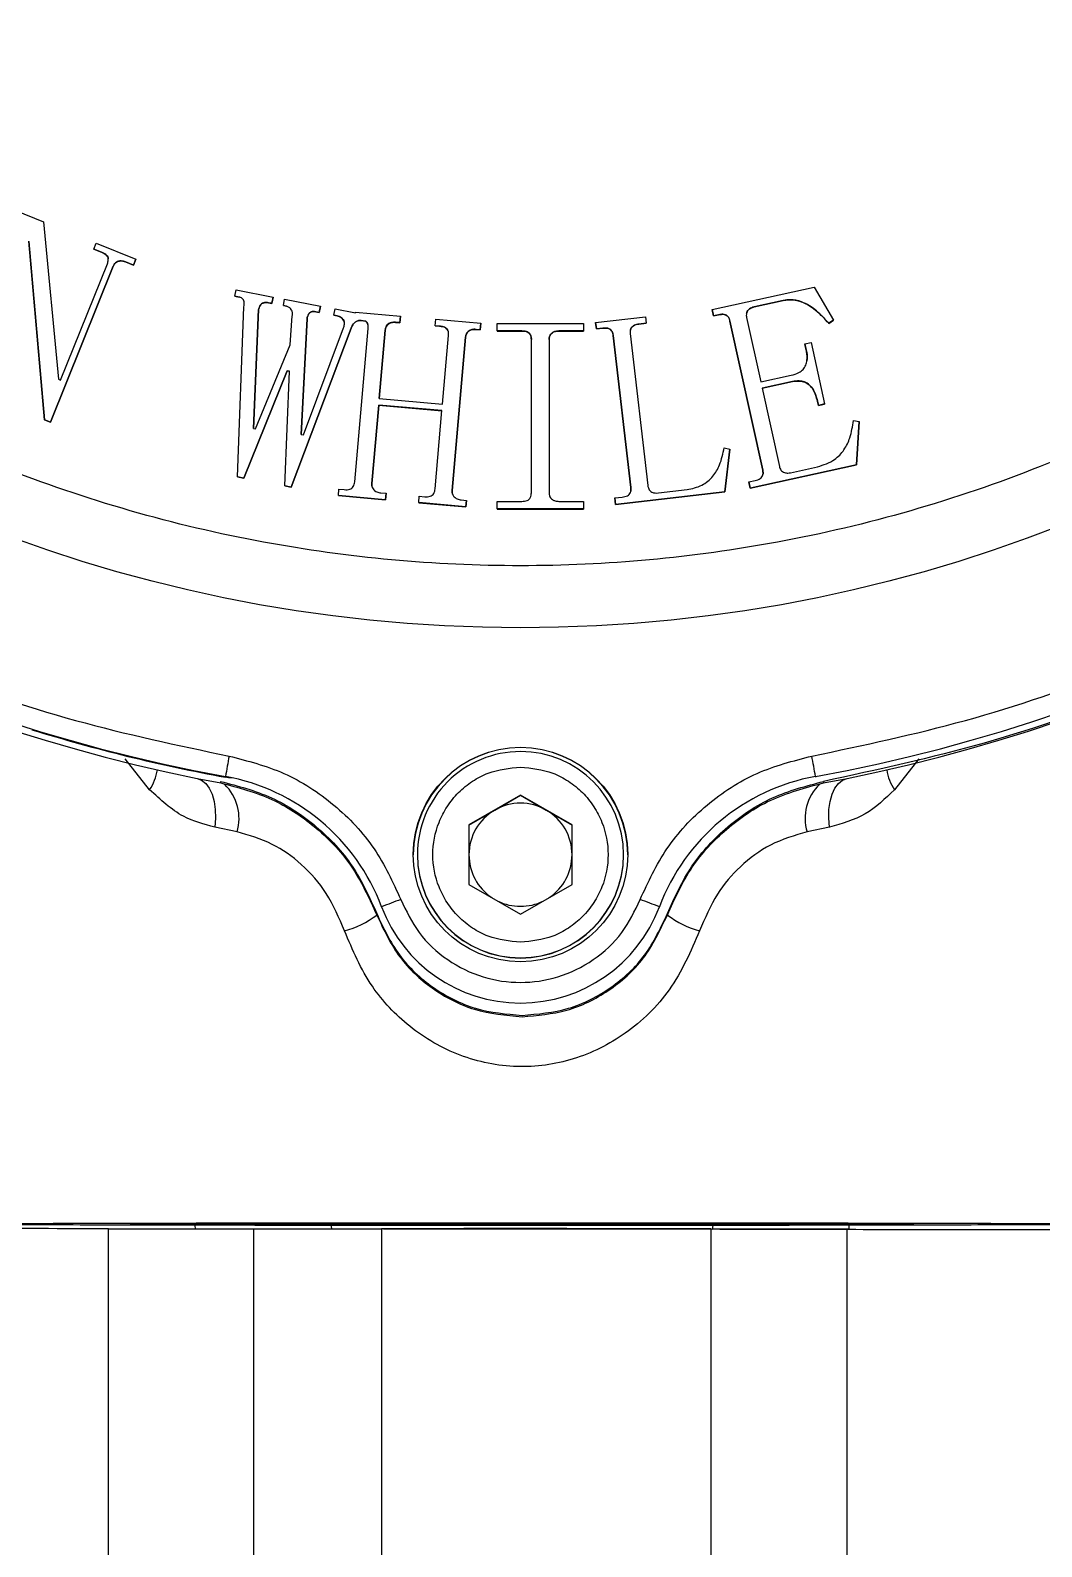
# Model space of a CAD drawing. Header units: millimetres. Extents: x 2379 to 4059, y 879 to 2067.
# Drawn here: x 3527.9 to 3577, y 1670.4 to 1743.9 of the extents above; entities that cross this region are included whole.
import ezdxf

# ---------------------------------------------------------------- set-up
doc = ezdxf.new("R2010")
doc.units = ezdxf.units.MM

msp = doc.modelspace()

# ---------------------------------------------------------------- linework, layer by layer
at = {"color": 7, "linetype": 'Continuous', "lineweight": 25}
for p, q in [((3527.139, 1735.214), (3528.535, 1734.65)), ((3528.535, 1734.65), (3529.26, 1727.018)), ((3528.578, 1725.053), (3527.817, 1733.706)), ((3527.817, 1733.704), (3528.578, 1725.05)), ((3530.97, 1733.328), (3531.088, 1733.617)), ((3531.356, 1733.174), (3530.97, 1733.328)), ((3530.97, 1733.328), (3530.97, 1733.326)), ((3530.97, 1733.326), (3531.356, 1733.172)), ((3531.088, 1733.617), (3533.014, 1732.839)), ((3531.356, 1733.174), (3531.356, 1733.172)), ((3531.922, 1732.496), (3528.867, 1724.935)), ((3528.867, 1724.933), (3531.922, 1732.494)), ((3529.356, 1726.979), (3531.633, 1732.614)), ((3531.922, 1732.496), (3531.922, 1732.494)), ((3532.897, 1732.55), (3532.511, 1732.706)), ((3532.511, 1732.706), (3532.511, 1732.704)), ((3532.511, 1732.704), (3532.897, 1732.548)), ((3533.014, 1732.839), (3532.897, 1732.55)), ((3532.897, 1732.548), (3533.014, 1732.837)), ((3532.897, 1732.55), (3532.897, 1732.548)), ((3533.014, 1732.839), (3533.014, 1732.837)), ((3537.821, 1731.04), (3537.88, 1731.346)), ((3538.025, 1731.002), (3537.821, 1731.04)), ((3537.821, 1731.04), (3537.821, 1731.038)), ((3537.821, 1731.038), (3538.025, 1730.999)), ((3537.88, 1731.346), (3539.668, 1731.005)), ((3538.025, 1731.002), (3538.025, 1730.999)), ((3539.668, 1731.005), (3539.608, 1730.699)), ((3539.608, 1730.697), (3539.668, 1731.003)), ((3539.668, 1731.005), (3539.668, 1731.003)), ((3540.169, 1730.591), (3540.229, 1730.898)), ((3540.229, 1730.898), (3541.964, 1730.566)), ((3560.967, 1730.394), (3565.923, 1731.484)), ((3565.923, 1731.484), (3566.855, 1729.885)), ((3537.95, 1722.285), (3538.254, 1730.533)), ((3538.969, 1730.399), (3538.715, 1724.627)), ((3538.715, 1724.627), (3538.969, 1730.397)), ((3538.969, 1730.399), (3538.969, 1730.397)), ((3539.608, 1730.699), (3539.454, 1730.728)), ((3539.454, 1730.728), (3539.454, 1730.726)), ((3539.454, 1730.726), (3539.608, 1730.697)), ((3539.608, 1730.699), (3539.608, 1730.697)), ((3540.323, 1730.562), (3540.169, 1730.591)), ((3540.169, 1730.591), (3540.169, 1730.589)), ((3540.169, 1730.589), (3540.323, 1730.56)), ((3540.323, 1730.562), (3540.323, 1730.56)), ((3541.905, 1730.26), (3541.752, 1730.291)), ((3541.752, 1730.291), (3541.752, 1730.289)), ((3541.752, 1730.289), (3541.905, 1730.258)), ((3541.964, 1730.566), (3541.905, 1730.26)), ((3541.905, 1730.258), (3541.964, 1730.564)), ((3541.905, 1730.26), (3541.905, 1730.258)), ((3541.964, 1730.566), (3541.964, 1730.564)), ((3542.619, 1730.125), (3542.679, 1730.431)), ((3542.773, 1730.094), (3542.619, 1730.125)), ((3542.619, 1730.125), (3542.619, 1730.123)), ((3542.619, 1730.123), (3542.773, 1730.092)), ((3542.679, 1730.431), (3543.665, 1730.243)), ((3543.665, 1730.243), (3543.667, 1730.264)), ((3543.667, 1730.264), (3545.851, 1730.073)), ((3561.034, 1730.089), (3560.967, 1730.394)), ((3560.967, 1730.394), (3560.967, 1730.392)), ((3560.967, 1730.392), (3561.034, 1730.087)), ((3561.286, 1730.145), (3561.034, 1730.089)), ((3561.034, 1730.087), (3561.286, 1730.143)), ((3561.286, 1730.145), (3561.286, 1730.143)), ((3564.422, 1730.835), (3563.007, 1730.523)), ((3563.007, 1730.521), (3564.422, 1730.833)), ((3563.007, 1730.523), (3563.007, 1730.521)), ((3564.422, 1730.835), (3564.422, 1730.833)), ((3540.493, 1728.678), (3540.602, 1730.087)), ((3543.452, 1729.489), (3540.554, 1721.788)), ((3540.554, 1721.786), (3543.452, 1729.487)), ((3541.317, 1729.95), (3541.042, 1724.34)), ((3541.042, 1724.34), (3541.317, 1729.948)), ((3541.144, 1724.321), (3543.086, 1729.507)), ((3541.317, 1729.95), (3541.317, 1729.948)), ((3542.773, 1730.094), (3542.773, 1730.092)), ((3543.452, 1729.489), (3543.452, 1729.487)), ((3543.63, 1722.038), (3544.279, 1729.476)), ((3544.151, 1729.832), (3543.947, 1729.871)), ((3543.947, 1729.871), (3543.947, 1729.869)), ((3543.947, 1729.869), (3544.151, 1729.83)), ((3544.153, 1729.844), (3544.151, 1729.832)), ((3544.151, 1729.83), (3544.153, 1729.841)), ((3544.151, 1729.83), (3544.151, 1729.832)), ((3544.153, 1729.844), (3544.153, 1729.841)), ((3545.112, 1729.405), (3544.821, 1726.076)), ((3544.821, 1726.076), (3545.112, 1729.402)), ((3545.112, 1729.405), (3545.112, 1729.402)), ((3545.824, 1729.761), (3545.616, 1729.778)), ((3545.616, 1729.778), (3545.616, 1729.776)), ((3545.616, 1729.776), (3545.824, 1729.759)), ((3545.851, 1730.073), (3545.824, 1729.761)), ((3545.824, 1729.759), (3545.851, 1730.071)), ((3545.824, 1729.761), (3545.824, 1729.759)), ((3545.851, 1730.073), (3545.851, 1730.071)), ((3547.541, 1729.611), (3547.568, 1729.923)), ((3547.749, 1729.593), (3547.541, 1729.611)), ((3547.541, 1729.611), (3547.541, 1729.608)), ((3547.541, 1729.608), (3547.749, 1729.591)), ((3547.568, 1729.923), (3549.752, 1729.732)), ((3547.749, 1729.593), (3547.749, 1729.591)), ((3549.725, 1729.42), (3549.517, 1729.437)), ((3549.517, 1729.437), (3549.517, 1729.435)), ((3549.517, 1729.435), (3549.725, 1729.418)), ((3549.752, 1729.732), (3549.725, 1729.42)), ((3549.725, 1729.418), (3549.752, 1729.73)), ((3549.725, 1729.418), (3549.725, 1729.42)), ((3549.752, 1729.732), (3549.752, 1729.73)), ((3550.536, 1729.357), (3550.536, 1729.727)), ((3550.536, 1729.727), (3554.727, 1729.727)), ((3554.727, 1729.727), (3554.727, 1729.357)), ((3555.316, 1729.766), (3557.738, 1730.045)), ((3555.353, 1729.457), (3555.316, 1729.766)), ((3555.316, 1729.766), (3555.316, 1729.763)), ((3555.316, 1729.763), (3555.353, 1729.455)), ((3555.661, 1729.492), (3555.353, 1729.457)), ((3555.353, 1729.455), (3555.661, 1729.49)), ((3555.353, 1729.457), (3555.353, 1729.455)), ((3555.661, 1729.492), (3555.661, 1729.49)), ((3557.774, 1729.737), (3557.414, 1729.696)), ((3557.414, 1729.694), (3557.774, 1729.735)), ((3557.414, 1729.694), (3557.414, 1729.696)), ((3557.738, 1730.045), (3557.774, 1729.737)), ((3557.774, 1729.737), (3557.774, 1729.735)), ((3561.034, 1730.089), (3561.034, 1730.087)), ((3563.421, 1722.611), (3561.832, 1729.841)), ((3561.832, 1729.839), (3561.832, 1729.841)), ((3561.832, 1729.839), (3563.421, 1722.609)), ((3562.641, 1730.018), (3563.33, 1726.884)), ((3566.855, 1729.885), (3566.626, 1729.729)), ((3566.626, 1729.727), (3566.855, 1729.883)), ((3566.626, 1729.729), (3566.626, 1729.727)), ((3566.855, 1729.885), (3566.855, 1729.883)), ((3538.817, 1724.608), (3540.493, 1728.678)), ((3547.889, 1725.806), (3548.18, 1729.135)), ((3549.012, 1729.064), (3548.363, 1721.626)), ((3548.363, 1721.624), (3549.012, 1729.061)), ((3549.012, 1729.064), (3549.012, 1729.061)), ((3551.732, 1729.357), (3550.536, 1729.357)), ((3550.536, 1729.357), (3550.536, 1729.355)), ((3550.536, 1729.355), (3551.732, 1729.355)), ((3551.732, 1729.357), (3551.732, 1729.355)), ((3552.2, 1721.513), (3552.2, 1728.941)), ((3553.063, 1728.941), (3553.063, 1721.513)), ((3554.727, 1729.357), (3553.531, 1729.357)), ((3553.531, 1729.357), (3553.531, 1729.355)), ((3553.531, 1729.355), (3554.727, 1729.355)), ((3554.727, 1729.357), (3554.727, 1729.355)), ((3557.025, 1721.765), (3556.173, 1729.134)), ((3556.173, 1729.134), (3556.173, 1729.132)), ((3556.173, 1729.132), (3557.025, 1721.763)), ((3556.998, 1729.23), (3557.849, 1721.862)), ((3565.469, 1728.731), (3565.771, 1728.799)), ((3565.534, 1728.429), (3565.469, 1728.731)), ((3565.469, 1728.731), (3565.469, 1728.729)), ((3565.469, 1728.729), (3565.534, 1728.427)), ((3565.771, 1728.799), (3566.426, 1725.817)), ((3565.534, 1728.429), (3565.534, 1728.427)), ((3540.362, 1727.432), (3538.256, 1722.227)), ((3538.256, 1722.225), (3540.362, 1727.43)), ((3540.248, 1721.846), (3540.464, 1727.413)), ((3540.464, 1727.413), (3540.362, 1727.432)), ((3540.362, 1727.432), (3540.362, 1727.43)), ((3540.362, 1727.43), (3540.464, 1727.411)), ((3563.33, 1726.884), (3564.796, 1727.208)), ((3529.26, 1727.018), (3529.356, 1726.979)), ((3564.862, 1726.903), (3563.396, 1726.58)), ((3563.396, 1726.578), (3564.862, 1726.901)), ((3563.396, 1726.58), (3564.23, 1722.789)), ((3564.862, 1726.903), (3564.862, 1726.901)), ((3544.794, 1725.764), (3544.462, 1721.967)), ((3544.462, 1721.965), (3544.794, 1725.762)), ((3547.862, 1725.494), (3544.794, 1725.764)), ((3544.794, 1725.764), (3544.794, 1725.762)), ((3544.794, 1725.762), (3547.862, 1725.492)), ((3544.821, 1726.076), (3547.889, 1725.806)), ((3566.123, 1725.749), (3566.079, 1725.952)), ((3566.079, 1725.952), (3566.079, 1725.949)), ((3566.079, 1725.949), (3566.123, 1725.747)), ((3566.426, 1725.817), (3566.123, 1725.749)), ((3566.123, 1725.747), (3566.426, 1725.815)), ((3566.123, 1725.749), (3566.123, 1725.747)), ((3566.426, 1725.817), (3566.426, 1725.815)), ((3528.867, 1724.935), (3528.578, 1725.053)), ((3528.578, 1725.053), (3528.578, 1725.05)), ((3528.578, 1725.05), (3528.867, 1724.933)), ((3547.531, 1721.697), (3547.862, 1725.494)), ((3567.823, 1725.01), (3568.098, 1724.965)), ((3568.098, 1724.965), (3567.975, 1722.869)), ((3568.098, 1724.965), (3568.098, 1724.963)), ((3528.867, 1724.935), (3528.867, 1724.933)), ((3538.715, 1724.627), (3538.817, 1724.608)), ((3541.042, 1724.34), (3541.144, 1724.321)), ((3567.975, 1722.867), (3568.098, 1724.963)), ((3561.554, 1723.699), (3561.823, 1723.624)), ((3561.823, 1723.624), (3561.592, 1721.563)), ((3561.592, 1721.561), (3561.823, 1723.622)), ((3561.823, 1723.624), (3561.823, 1723.622)), ((3567.975, 1722.869), (3562.818, 1721.735)), ((3562.818, 1721.733), (3567.975, 1722.867)), ((3564.773, 1722.484), (3566.087, 1722.773)), ((3567.975, 1722.869), (3567.975, 1722.867)), ((3538.256, 1722.227), (3537.95, 1722.285)), ((3537.95, 1722.285), (3537.95, 1722.283)), ((3537.95, 1722.283), (3538.256, 1722.225)), ((3538.256, 1722.227), (3538.256, 1722.225)), ((3562.75, 1722.039), (3563.053, 1722.107)), ((3562.818, 1721.735), (3562.75, 1722.039)), ((3562.75, 1722.039), (3562.75, 1722.037)), ((3562.75, 1722.037), (3562.818, 1721.733)), ((3563.421, 1722.611), (3563.421, 1722.609)), ((3540.554, 1721.788), (3540.248, 1721.846)), ((3540.248, 1721.846), (3540.248, 1721.843)), ((3540.248, 1721.843), (3540.554, 1721.786)), ((3540.554, 1721.788), (3540.554, 1721.786)), ((3542.837, 1721.375), (3542.865, 1721.687)), ((3545.125, 1721.175), (3542.837, 1721.375)), ((3542.837, 1721.375), (3542.837, 1721.373)), ((3542.837, 1721.373), (3545.125, 1721.173)), ((3542.865, 1721.687), (3543.126, 1721.664)), ((3544.462, 1721.967), (3544.462, 1721.965)), ((3544.894, 1721.508), (3545.154, 1721.487)), ((3545.154, 1721.487), (3545.125, 1721.175)), ((3545.125, 1721.173), (3545.154, 1721.485)), ((3545.154, 1721.487), (3545.154, 1721.485)), ((3546.737, 1721.033), (3546.766, 1721.345)), ((3546.766, 1721.345), (3547.026, 1721.323)), ((3548.363, 1721.626), (3548.363, 1721.624)), ((3556.248, 1721.259), (3556.609, 1721.299)), ((3561.592, 1721.563), (3556.285, 1720.949)), ((3556.285, 1720.946), (3561.592, 1721.561)), ((3557.025, 1721.765), (3557.025, 1721.763)), ((3558.362, 1721.503), (3559.753, 1721.663)), ((3561.592, 1721.563), (3561.592, 1721.561)), ((3562.818, 1721.735), (3562.818, 1721.733)), ((3545.125, 1721.175), (3545.125, 1721.173)), ((3549.026, 1720.832), (3546.737, 1721.033)), ((3546.737, 1721.033), (3546.737, 1721.03)), ((3546.737, 1721.03), (3549.026, 1720.83)), ((3548.795, 1721.167), (3549.055, 1721.144)), ((3549.055, 1721.144), (3549.026, 1720.832)), ((3549.026, 1720.83), (3549.055, 1721.142)), ((3549.026, 1720.832), (3549.026, 1720.83)), ((3549.055, 1721.144), (3549.055, 1721.142)), ((3550.536, 1720.727), (3550.536, 1721.097)), ((3550.536, 1721.097), (3551.732, 1721.097)), ((3554.727, 1720.727), (3550.536, 1720.727)), ((3550.536, 1720.727), (3550.536, 1720.725)), ((3550.536, 1720.725), (3554.727, 1720.725)), ((3553.531, 1721.097), (3554.727, 1721.097)), ((3554.727, 1721.097), (3554.727, 1720.727)), ((3554.727, 1720.727), (3554.727, 1720.725)), ((3556.285, 1720.949), (3556.248, 1721.259)), ((3556.248, 1721.259), (3556.248, 1721.257)), ((3556.248, 1721.257), (3556.285, 1720.946)), ((3556.285, 1720.949), (3556.285, 1720.946)), ((3533.684, 1707.114), (3532.493, 1708.61)), ((3571.002, 1708.604), (3569.815, 1707.114)), ((3535.985, 1707.664), (3537.132, 1707.444)), ((3537.132, 1707.444), (3537.132, 1707.516)), ((3537.36, 1707.724), (3537.36, 1707.758)), ((3565.985, 1707.758), (3565.985, 1707.724)), ((3566.367, 1707.443), (3567.514, 1707.664)), ((3566.367, 1707.516), (3566.367, 1707.443)), ((3551.673, 1706.852), (3549.173, 1705.409)), ((3550.423, 1706.124), (3551.673, 1706.846)), ((3554.173, 1705.409), (3551.673, 1706.852)), ((3551.673, 1706.846), (3551.673, 1706.852)), ((3551.673, 1706.846), (3552.923, 1706.124)), ((3549.173, 1705.402), (3550.423, 1706.124)), ((3552.923, 1706.124), (3554.173, 1705.402)), ((3537.924, 1705.068), (3536.839, 1705.296)), ((3549.173, 1705.409), (3549.173, 1702.522)), ((3554.173, 1702.522), (3554.173, 1705.409)), ((3566.66, 1705.295), (3565.575, 1705.068)), ((3546.673, 1703.964), (3546.673, 1703.953)), ((3556.673, 1703.953), (3556.673, 1703.964)), ((3549.173, 1702.522), (3551.673, 1701.079)), ((3551.673, 1701.079), (3554.173, 1702.522)), ((3544.932, 1701.436), (3544.932, 1701.402)), ((3558.413, 1701.402), (3558.413, 1701.436)), ((3544.702, 1701.104), (3544.702, 1701.037)), ((3558.797, 1701.037), (3558.797, 1701.104)), ((3535.901, 1685.797), (3535.896, 1685.994)), ((3542.481, 1686.076), (3542.499, 1685.812)), ((3561, 1685.812), (3561.017, 1686.076)), ((3567.602, 1685.994), (3567.598, 1685.797)), ((3531.685, 1668.824), (3531.685, 1685.824)), ((3538.716, 1685.82), (3538.716, 1668.82)), ((3544.927, 1685.822), (3544.927, 1668.822)), ((3560.93, 1668.813), (3560.93, 1685.813)), ((3567.504, 1685.798), (3567.504, 1668.798))]:
    msp.add_line(p, q, dxfattribs=at)
at = {"color": 7, "linetype": 'Continuous', "lineweight": 25, "flags": 128}
for points in [[(3535.985, 1707.664), (3536.207, 1707.578), (3536.405, 1707.417), (3536.575, 1707.185), (3536.71, 1706.891), (3536.806, 1706.543), (3536.861, 1706.152), (3536.872, 1705.732), (3536.839, 1705.296)], [(3566.66, 1705.295), (3566.627, 1705.732), (3566.638, 1706.152), (3566.693, 1706.543), (3566.789, 1706.89), (3566.924, 1707.185), (3567.094, 1707.416), (3567.293, 1707.578), (3567.514, 1707.664)], [(3538.716, 1685.82), (3539.486, 1685.82), (3540.258, 1685.82), (3541.032, 1685.821), (3541.808, 1685.821), (3542.585, 1685.821), (3543.364, 1685.822), (3544.145, 1685.822), (3544.927, 1685.822)], [(3567.504, 1685.798), (3570.34, 1685.796), (3573.11, 1685.793), (3575.807, 1685.791), (3578.419, 1685.787), (3580.938, 1685.784), (3583.356, 1685.78), (3585.663, 1685.776), (3587.853, 1685.771)]]:
    msp.add_lwpolyline(points, dxfattribs=at)
at = {"color": 7, "linetype": 'Continuous', "lineweight": 25}
for centre, radius in [((3551.673, 1786.469), 71.5), ((3551.673, 1703.97), 5.2)]:
    msp.add_circle(centre, radius, dxfattribs=at)
for centre, radius, start, end in [((3551.673, 1786.467), 80, 190.30617, 259.69396), ((3551.673, 1786.467), 80, 280.30604, 349.69383), ((3551.75, 1786.095), 80, 190.52799, 258.6349), ((3551.75, 1786.095), 80, 281.36448, 349.47139), ((3551.673, 1786.433), 80, 252.76849, 259.69392), ((3551.673, 1703.953), 5.2, 0.00011, 179.99974), ((3551.673, 1703.964), 5, 89.99962, 179.99978), ((3551.673, 1703.964), 5, 359.99991, 89.99976), ((3531.791, 1708.402), 2.29, 325.76645, 351.8077), ((4185.588, 1590.648), 658.722, 169.672162, 169.759325), ((2917.777, 1590.652), 658.702, 10.240673, 10.327838), ((3571.708, 1708.402), 2.29, 188.19168, 214.23293), ((3535.716, 1705.723), 2.303, 343.4735, 45.70276), ((3535.571, 1697.92), 10, 20.58678, 79.69395), ((3535.571, 1697.885), 10, 78.01772, 79.69392), ((3567.774, 1697.92), 10, 100.30605, 159.41322), ((3567.785, 1705.723), 2.305, 134.36929, 196.50795), ((3551.673, 1703.959), 2.5, 119.9996, 179.99966), ((3551.673, 1703.959), 2.5, 59.99975, 119.99962), ((3551.673, 1703.959), 2.5, 359.99971, 59.99978), ((3551.673, 1703.964), 5, 179.99994, 359.99975), ((3551.673, 1703.953), 5, 179.99994, 359.99975), ((3551.673, 1703.959), 2.5, 179.99971, 236.17979), ((3551.673, 1703.959), 2.5, 303.81959, 359.99967), ((3589.681, 1584.435), 125.266, 110.47237, 110.93011), ((3551.673, 1703.968), 7.2, 200.5868, 339.4132), ((3551.673, 1703.959), 2.5, 243.81973, 296.17964), ((3513.664, 1584.436), 125.265, 69.06989, 69.52763), ((3541.786, 1704.974), 4.899, 285.98985, 306.52729), ((3561.713, 1704.974), 4.899, 233.47211, 254.00953), ((3526.75, -97.746), 1783.576, 89.841456, 90.268476), ((3536.964, 4858.007), 3172.188, 269.904659, 270.031645), ((3551.414, -1007.325), 2693.155, 89.797567, 90.13802), ((3567.221, 3014.032), 1328.233, 269.728619, 270.012215)]:
    msp.add_arc(centre, radius, start, end, dxfattribs=at)
for points, knots in [([(3620.173, 1786.476), (3620.118, 1784.387), (3620.008, 1780.209), (3619.098, 1773.87), (3617.612, 1767.517), (3615.438, 1761.152), (3612.607, 1754.929), (3609.093, 1748.906), (3604.939, 1743.214), (3600.196, 1737.953), (3594.935, 1733.209), (3589.243, 1729.055), (3583.22, 1725.541), (3576.997, 1722.71), (3570.631, 1720.539), (3564.279, 1719.043), (3557.94, 1718.166), (3551.673, 1717.881), (3545.405, 1718.166), (3539.067, 1719.043), (3532.714, 1720.538), (3526.349, 1722.71), (3520.125, 1725.541), (3514.103, 1729.055), (3508.411, 1733.209), (3503.149, 1737.953), (3498.406, 1743.214), (3494.252, 1748.906), (3490.738, 1754.929), (3487.907, 1761.152), (3485.733, 1767.517), (3484.247, 1773.87), (3483.337, 1780.209), (3483.228, 1784.387), (3483.173, 1786.476)], [0, 0, 0, 0, 0.029124, 0.058248, 0.08912, 0.119994, 0.151902, 0.184313, 0.217069, 0.25, 0.282931, 0.315687, 0.348098, 0.380006, 0.410878, 0.441752, 0.470875, 0.5, 0.529123, 0.558248, 0.58912, 0.619994, 0.651902, 0.684313, 0.717069, 0.75, 0.782931, 0.815687, 0.848098, 0.880006, 0.910878, 0.941752, 0.970875, 1, 1, 1, 1]), ([(3473.947, 1772.336), (3474.474, 1769.84), (3475.536, 1764.803), (3478.075, 1757.426), (3481.344, 1750.184), (3485.407, 1743.205), (3490.218, 1736.602), (3495.711, 1730.508), (3501.804, 1725.015), (3508.407, 1720.204), (3515.386, 1716.141), (3522.628, 1712.872), (3530.006, 1710.333), (3535.043, 1709.271), (3537.539, 1708.744)], [0, 0, 0, 0, 0.079959, 0.161371, 0.244142, 0.328893, 0.414217, 0.5, 0.585778, 0.671102, 0.755858, 0.838624, 0.920039, 1, 1, 1, 1]), ([(3565.806, 1708.744), (3568.302, 1709.271), (3573.34, 1710.333), (3580.717, 1712.872), (3587.959, 1716.141), (3594.938, 1720.203), (3601.541, 1725.015), (3607.634, 1730.508), (3613.127, 1736.601), (3617.939, 1743.204), (3622.001, 1750.183), (3625.271, 1757.425), (3627.809, 1764.802), (3628.872, 1769.84), (3629.398, 1772.336)], [0, 0, 0, 0, 0.079959, 0.161371, 0.244142, 0.328893, 0.414217, 0.5, 0.585778, 0.671102, 0.755858, 0.838624, 0.920039, 1, 1, 1, 1]), ([(3531.633, 1732.614), (3531.653, 1732.674), (3531.684, 1732.767), (3531.676, 1732.901), (3531.632, 1732.993), (3531.527, 1733.095), (3531.427, 1733.141), (3531.356, 1733.174)], [0, 0, 0, 0, 0.263647, 0.403144, 0.543417, 0.677144, 1, 1, 1, 1]), ([(3531.356, 1733.172), (3531.437, 1733.135), (3531.551, 1733.082), (3531.656, 1732.956), (3531.67, 1732.886), (3531.677, 1732.852)], [0, 0, 0, 0, 0.55917, 0.783276, 1, 1, 1, 1]), ([(3532.511, 1732.706), (3532.445, 1732.728), (3532.335, 1732.766), (3532.18, 1732.749), (3532.07, 1732.701), (3531.98, 1732.617), (3531.943, 1732.54), (3531.922, 1732.496)], [0, 0, 0, 0, 0.292493, 0.488495, 0.642099, 0.795375, 1, 1, 1, 1]), ([(3531.922, 1732.494), (3531.952, 1732.553), (3531.999, 1732.647), (3532.119, 1732.727), (3532.242, 1732.756), (3532.378, 1732.752), (3532.469, 1732.719), (3532.511, 1732.704)], [0, 0, 0, 0, 0.277567, 0.434289, 0.591034, 0.809151, 1, 1, 1, 1]), ([(3538.254, 1730.533), (3538.266, 1730.615), (3538.282, 1730.728), (3538.234, 1730.866), (3538.176, 1730.94), (3538.101, 1730.982), (3538.049, 1730.995), (3538.025, 1731.002)], [0, 0, 0, 0, 0.409045, 0.568709, 0.729731, 0.871998, 1, 1, 1, 1]), ([(3566.626, 1729.729), (3566.437, 1729.937), (3566.057, 1730.353), (3565.417, 1730.776), (3564.83, 1730.901), (3564.533, 1730.853), (3564.422, 1730.835)], [0, 0, 0, 0, 0.324948, 0.652823, 0.870839, 1, 1, 1, 1]), ([(3564.422, 1730.833), (3564.591, 1730.854), (3564.956, 1730.9), (3565.614, 1730.672), (3566.169, 1730.239), (3566.501, 1729.867), (3566.626, 1729.727)], [0, 0, 0, 0, 0.194478, 0.422538, 0.782169, 1, 1, 1, 1]), ([(3539.454, 1730.728), (3539.39, 1730.736), (3539.29, 1730.748), (3539.158, 1730.709), (3539.071, 1730.643), (3539.003, 1730.536), (3538.981, 1730.449), (3538.969, 1730.399)], [0, 0, 0, 0, 0.286948, 0.445283, 0.603611, 0.766841, 1, 1, 1, 1]), ([(3538.969, 1730.397), (3538.983, 1730.452), (3539.006, 1730.545), (3539.084, 1730.655), (3539.179, 1730.718), (3539.308, 1730.744), (3539.399, 1730.733), (3539.454, 1730.726)], [0, 0, 0, 0, 0.255208, 0.42331, 0.591938, 0.753059, 1, 1, 1, 1]), ([(3540.602, 1730.087), (3540.61, 1730.144), (3540.622, 1730.241), (3540.564, 1730.389), (3540.467, 1730.505), (3540.368, 1730.544), (3540.323, 1730.562)], [0, 0, 0, 0, 0.280717, 0.477013, 0.764436, 1, 1, 1, 1]), ([(3541.752, 1730.291), (3541.706, 1730.298), (3541.629, 1730.31), (3541.522, 1730.29), (3541.446, 1730.242), (3541.374, 1730.148), (3541.338, 1730.046), (3541.321, 1729.968), (3541.317, 1729.95)], [0, 0, 0, 0, 0.2197284, 0.3604368, 0.5019622, 0.6296085, 0.9109721, 1, 1, 1, 1]), ([(3541.317, 1729.948), (3541.337, 1730.028), (3541.363, 1730.139), (3541.457, 1730.251), (3541.538, 1730.292), (3541.639, 1730.306), (3541.71, 1730.295), (3541.752, 1730.289)], [0, 0, 0, 0, 0.3817203, 0.5244556, 0.6680241, 0.7975388, 1, 1, 1, 1]), ([(3561.286, 1730.143), (3561.375, 1730.16), (3561.5, 1730.183), (3561.658, 1730.133), (3561.747, 1730.053), (3561.804, 1729.95), (3561.823, 1729.873), (3561.832, 1729.839)], [0, 0, 0, 0, 0.369411, 0.518582, 0.668914, 0.853903, 1, 1, 1, 1]), ([(3561.832, 1729.841), (3561.816, 1729.898), (3561.791, 1729.99), (3561.71, 1730.095), (3561.612, 1730.156), (3561.464, 1730.179), (3561.355, 1730.158), (3561.286, 1730.145)], [0, 0, 0, 0, 0.243865, 0.391737, 0.541046, 0.710969, 1, 1, 1, 1]), ([(3563.007, 1730.523), (3562.929, 1730.499), (3562.811, 1730.463), (3562.69, 1730.348), (3562.633, 1730.236), (3562.622, 1730.121), (3562.635, 1730.05), (3562.641, 1730.018)], [0, 0, 0, 0, 0.339866, 0.516986, 0.694619, 0.862206, 1, 1, 1, 1]), ([(3562.642, 1730.222), (3562.649, 1730.247), (3562.665, 1730.309), (3562.741, 1730.401), (3562.86, 1730.48), (3562.958, 1730.507), (3563.007, 1730.521)], [0, 0, 0, 0, 0.153617, 0.387639, 0.698766, 1, 1, 1, 1]), ([(3543.086, 1729.507), (3543.106, 1729.565), (3543.139, 1729.66), (3543.132, 1729.8), (3543.085, 1729.907), (3543.004, 1729.997), (3542.898, 1730.064), (3542.814, 1730.084), (3542.773, 1730.094)], [0, 0, 0, 0, 0.234067, 0.380912, 0.528267, 0.670545, 0.840377, 1, 1, 1, 1]), ([(3542.773, 1730.092), (3542.843, 1730.072), (3542.955, 1730.039), (3543.07, 1729.926), (3543.124, 1729.834), (3543.126, 1729.777), (3543.127, 1729.764)], [0, 0, 0, 0, 0.411268, 0.667218, 0.924779, 1, 1, 1, 1]), ([(3543.947, 1729.871), (3543.89, 1729.87), (3543.784, 1729.868), (3543.638, 1729.784), (3543.525, 1729.654), (3543.476, 1729.545), (3543.452, 1729.489)], [0, 0, 0, 0, 0.246987, 0.468153, 0.728462, 1, 1, 1, 1]), ([(3543.452, 1729.487), (3543.486, 1729.563), (3543.541, 1729.688), (3543.685, 1729.812), (3543.819, 1729.873), (3543.909, 1729.87), (3543.947, 1729.869)], [0, 0, 0, 0, 0.365295, 0.600157, 0.833953, 1, 1, 1, 1]), ([(3544.279, 1729.476), (3544.282, 1729.521), (3544.286, 1729.611), (3544.251, 1729.731), (3544.199, 1729.808), (3544.163, 1729.836), (3544.153, 1729.844)], [0, 0, 0, 0, 0.3303013, 0.665596, 0.9062665, 1, 1, 1, 1]), ([(3544.153, 1729.841), (3544.177, 1729.819), (3544.231, 1729.769), (3544.273, 1729.678), (3544.274, 1729.615), (3544.274, 1729.593)], [0, 0, 0, 0, 0.343672, 0.771515, 1, 1, 1, 1]), ([(3545.616, 1729.778), (3545.547, 1729.78), (3545.431, 1729.784), (3545.288, 1729.724), (3545.196, 1729.647), (3545.133, 1729.539), (3545.119, 1729.454), (3545.112, 1729.405)], [0, 0, 0, 0, 0.290077, 0.48445, 0.638173, 0.79153, 1, 1, 1, 1]), ([(3545.112, 1729.402), (3545.12, 1729.455), (3545.135, 1729.546), (3545.207, 1729.659), (3545.316, 1729.739), (3545.459, 1729.783), (3545.566, 1729.778), (3545.616, 1729.776)], [0, 0, 0, 0, 0.224861, 0.386581, 0.549015, 0.787195, 1, 1, 1, 1]), ([(3548.18, 1729.135), (3548.183, 1729.193), (3548.187, 1729.289), (3548.141, 1729.41), (3548.078, 1729.492), (3547.963, 1729.558), (3547.848, 1729.582), (3547.765, 1729.591), (3547.749, 1729.593)], [0, 0, 0, 0, 0.237356, 0.392761, 0.524029, 0.65536, 0.93072, 1, 1, 1, 1]), ([(3547.749, 1729.591), (3547.841, 1729.58), (3547.969, 1729.564), (3548.102, 1729.466), (3548.151, 1729.39), (3548.162, 1729.338), (3548.165, 1729.322)], [0, 0, 0, 0, 0.508362, 0.70662, 0.904854, 1, 1, 1, 1]), ([(3549.517, 1729.437), (3549.448, 1729.439), (3549.332, 1729.443), (3549.189, 1729.383), (3549.097, 1729.306), (3549.034, 1729.198), (3549.02, 1729.113), (3549.012, 1729.064)], [0, 0, 0, 0, 0.290077, 0.48445, 0.638173, 0.79153, 1, 1, 1, 1]), ([(3549.012, 1729.061), (3549.021, 1729.114), (3549.036, 1729.206), (3549.108, 1729.318), (3549.217, 1729.398), (3549.36, 1729.443), (3549.467, 1729.437), (3549.517, 1729.435)], [0, 0, 0, 0, 0.224861, 0.386581, 0.549015, 0.787195, 1, 1, 1, 1]), ([(3556.173, 1729.134), (3556.16, 1729.201), (3556.141, 1729.303), (3556.059, 1729.416), (3555.964, 1729.478), (3555.826, 1729.505), (3555.722, 1729.497), (3555.661, 1729.492)], [0, 0, 0, 0, 0.2826647, 0.4248628, 0.5676053, 0.7445144, 1, 1, 1, 1]), ([(3555.661, 1729.49), (3555.739, 1729.496), (3555.851, 1729.505), (3555.995, 1729.461), (3556.083, 1729.39), (3556.148, 1729.277), (3556.164, 1729.184), (3556.173, 1729.132)], [0, 0, 0, 0, 0.3210751, 0.4658967, 0.6115923, 0.7798131, 1, 1, 1, 1]), ([(3557.414, 1729.696), (3557.341, 1729.682), (3557.228, 1729.659), (3557.099, 1729.571), (3557.024, 1729.476), (3556.99, 1729.356), (3556.995, 1729.274), (3556.998, 1729.23)], [0, 0, 0, 0, 0.311431, 0.483158, 0.654996, 0.813001, 1, 1, 1, 1]), ([(3557.013, 1729.418), (3557.025, 1729.45), (3557.054, 1729.527), (3557.167, 1729.625), (3557.297, 1729.678), (3557.387, 1729.691), (3557.414, 1729.694)], [0, 0, 0, 0, 0.200139, 0.468383, 0.843354, 1, 1, 1, 1]), ([(3552.2, 1728.941), (3552.197, 1729.002), (3552.193, 1729.099), (3552.133, 1729.221), (3552.055, 1729.294), (3551.919, 1729.351), (3551.808, 1729.355), (3551.732, 1729.357)], [0, 0, 0, 0, 0.250411, 0.398556, 0.54744, 0.686236, 1, 1, 1, 1]), ([(3551.732, 1729.355), (3551.806, 1729.353), (3551.917, 1729.349), (3552.055, 1729.293), (3552.134, 1729.217), (3552.188, 1729.106), (3552.198, 1729.01), (3552.2, 1728.949), (3552.2, 1728.939)], [0, 0, 0, 0, 0.3046765, 0.4550368, 0.6065485, 0.7453901, 0.9603697, 1, 1, 1, 1]), ([(3553.531, 1729.357), (3553.461, 1729.353), (3553.345, 1729.345), (3553.207, 1729.273), (3553.122, 1729.186), (3553.07, 1729.074), (3553.066, 1728.989), (3553.063, 1728.941)], [0, 0, 0, 0, 0.294404, 0.487725, 0.643608, 0.799347, 1, 1, 1, 1]), ([(3553.063, 1728.939), (3553.066, 1728.992), (3553.072, 1729.084), (3553.134, 1729.202), (3553.233, 1729.289), (3553.37, 1729.348), (3553.477, 1729.353), (3553.531, 1729.355)], [0, 0, 0, 0, 0.222894, 0.384836, 0.547319, 0.773072, 1, 1, 1, 1]), ([(3564.796, 1727.208), (3564.927, 1727.243), (3565.14, 1727.301), (3565.39, 1727.483), (3565.525, 1727.695), (3565.593, 1727.993), (3565.571, 1728.24), (3565.539, 1728.403), (3565.534, 1728.429)], [0, 0, 0, 0, 0.246726, 0.399887, 0.554031, 0.695763, 0.951068, 1, 1, 1, 1]), ([(3565.534, 1728.427), (3565.568, 1728.274), (3565.606, 1728.103), (3565.567, 1727.936), (3565.563, 1727.918)], [0, 0, 0, 0, 0.889779, 1, 1, 1, 1]), ([(3564.862, 1726.901), (3565.024, 1726.924), (3565.273, 1726.96), (3565.588, 1726.83), (3565.815, 1726.619), (3565.986, 1726.315), (3566.049, 1726.066), (3566.079, 1725.949)], [0, 0, 0, 0, 0.2732649, 0.4182085, 0.5628225, 0.7952579, 1, 1, 1, 1]), ([(3566.079, 1725.952), (3566.026, 1726.143), (3565.946, 1726.428), (3565.704, 1726.744), (3565.464, 1726.898), (3565.168, 1726.954), (3564.974, 1726.922), (3564.862, 1726.903)], [0, 0, 0, 0, 0.333895, 0.499037, 0.66578, 0.808284, 1, 1, 1, 1]), ([(3566.087, 1722.773), (3566.377, 1722.867), (3566.878, 1723.029), (3567.394, 1723.581), (3567.705, 1724.234), (3567.78, 1724.729), (3567.823, 1725.01)], [0, 0, 0, 0, 0.295552, 0.509146, 0.721996, 1, 1, 1, 1]), ([(3559.753, 1721.663), (3560, 1721.717), (3560.476, 1721.819), (3561.024, 1722.28), (3561.393, 1722.923), (3561.495, 1723.414), (3561.554, 1723.699)], [0, 0, 0, 0, 0.254501, 0.491089, 0.704746, 1, 1, 1, 1]), ([(3564.23, 1722.789), (3564.249, 1722.727), (3564.28, 1722.63), (3564.38, 1722.53), (3564.499, 1722.478), (3564.635, 1722.459), (3564.731, 1722.476), (3564.773, 1722.484)], [0, 0, 0, 0, 0.271137, 0.427796, 0.584166, 0.818016, 1, 1, 1, 1]), ([(3543.126, 1721.664), (3543.218, 1721.659), (3543.347, 1721.652), (3543.497, 1721.726), (3543.572, 1721.816), (3543.616, 1721.924), (3543.626, 1722.003), (3543.63, 1722.038)], [0, 0, 0, 0, 0.375821, 0.523807, 0.672057, 0.853203, 1, 1, 1, 1]), ([(3563.053, 1722.107), (3563.143, 1722.13), (3563.268, 1722.162), (3563.389, 1722.277), (3563.438, 1722.393), (3563.441, 1722.509), (3563.426, 1722.585), (3563.421, 1722.611)], [0, 0, 0, 0, 0.37884, 0.527566, 0.676229, 0.889817, 1, 1, 1, 1]), ([(3563.421, 1722.609), (3563.437, 1722.536), (3563.453, 1722.462), (3563.43, 1722.395), (3563.429, 1722.394)], [0, 0, 0, 0, 0.9942063, 1, 1, 1, 1]), ([(3544.481, 1721.782), (3544.474, 1721.807), (3544.456, 1721.866), (3544.46, 1721.928), (3544.462, 1721.965)], [0, 0, 0, 0, 0.41224, 1, 1, 1, 1]), ([(3544.462, 1721.967), (3544.461, 1721.91), (3544.458, 1721.815), (3544.514, 1721.693), (3544.596, 1721.608), (3544.724, 1721.537), (3544.83, 1721.519), (3544.894, 1721.508)], [0, 0, 0, 0, 0.238138, 0.394231, 0.549692, 0.728395, 1, 1, 1, 1]), ([(3547.026, 1721.323), (3547.119, 1721.318), (3547.248, 1721.311), (3547.398, 1721.385), (3547.473, 1721.475), (3547.517, 1721.583), (3547.527, 1721.662), (3547.531, 1721.697)], [0, 0, 0, 0, 0.3758207, 0.5238074, 0.6720575, 0.8532035, 1, 1, 1, 1]), ([(3548.382, 1721.441), (3548.375, 1721.466), (3548.357, 1721.525), (3548.361, 1721.587), (3548.363, 1721.624)], [0, 0, 0, 0, 0.41224, 1, 1, 1, 1]), ([(3548.363, 1721.626), (3548.362, 1721.569), (3548.359, 1721.474), (3548.415, 1721.352), (3548.497, 1721.267), (3548.625, 1721.196), (3548.731, 1721.178), (3548.795, 1721.167)], [0, 0, 0, 0, 0.238138, 0.394231, 0.549692, 0.728395, 1, 1, 1, 1]), ([(3551.732, 1721.097), (3551.821, 1721.101), (3551.946, 1721.106), (3552.088, 1721.184), (3552.161, 1721.277), (3552.196, 1721.392), (3552.199, 1721.475), (3552.2, 1721.513)], [0, 0, 0, 0, 0.3640306, 0.510061, 0.6558643, 0.8438409, 1, 1, 1, 1]), ([(3553.063, 1721.513), (3553.066, 1721.463), (3553.072, 1721.374), (3553.129, 1721.255), (3553.225, 1721.168), (3553.363, 1721.109), (3553.471, 1721.101), (3553.531, 1721.097)], [0, 0, 0, 0, 0.210223, 0.375759, 0.542534, 0.746796, 1, 1, 1, 1]), ([(3556.609, 1721.299), (3556.697, 1721.313), (3556.822, 1721.333), (3556.955, 1721.429), (3557.013, 1721.531), (3557.036, 1721.648), (3557.028, 1721.728), (3557.025, 1721.765)], [0, 0, 0, 0, 0.36734, 0.515297, 0.663697, 0.845087, 1, 1, 1, 1]), ([(3557.025, 1721.763), (3557.032, 1721.704), (3557.041, 1721.636), (3557.018, 1721.575), (3557.015, 1721.568)], [0, 0, 0, 0, 0.88537, 1, 1, 1, 1]), ([(3557.849, 1721.862), (3557.859, 1721.809), (3557.876, 1721.717), (3557.952, 1721.608), (3558.063, 1721.533), (3558.205, 1721.493), (3558.311, 1721.5), (3558.362, 1721.503)], [0, 0, 0, 0, 0.226887, 0.389122, 0.551824, 0.783972, 1, 1, 1, 1]), ([(3537.539, 1708.744), (3538.442, 1708.511), (3540.279, 1708.036), (3542.692, 1706.451), (3544.682, 1704.359), (3545.478, 1702.636), (3545.869, 1701.79)], [0, 0, 0, 0, 0.245796, 0.5, 0.754204, 1, 1, 1, 1]), ([(3551.673, 1699.715), (3551.138, 1699.772), (3550.316, 1699.859), (3549.326, 1700.389), (3548.646, 1700.938), (3548.094, 1701.619), (3547.581, 1702.608), (3547.32, 1703.965), (3547.581, 1705.322), (3548.094, 1706.312), (3548.646, 1706.993), (3549.326, 1707.541), (3550.316, 1708.071), (3551.138, 1708.159), (3551.673, 1708.215)], [0, 0, 0, 0, 0.119728, 0.18418, 0.25, 0.31582, 0.380272, 0.5, 0.619728, 0.68418, 0.75, 0.81582, 0.880272, 1, 1, 1, 1]), ([(3551.673, 1708.215), (3552.207, 1708.159), (3553.03, 1708.071), (3554.019, 1707.541), (3554.699, 1706.993), (3555.251, 1706.312), (3555.765, 1705.322), (3556.025, 1703.965), (3555.765, 1702.608), (3555.251, 1701.619), (3554.699, 1700.938), (3554.019, 1700.389), (3553.03, 1699.859), (3552.207, 1699.772), (3551.673, 1699.715)], [0, 0, 0, 0, 0.119728, 0.18418, 0.25, 0.31582, 0.380272, 0.5, 0.619728, 0.68418, 0.75, 0.81582, 0.880272, 1, 1, 1, 1]), ([(3557.477, 1701.79), (3557.868, 1702.636), (3558.663, 1704.359), (3560.653, 1706.451), (3563.066, 1708.036), (3564.903, 1708.511), (3565.806, 1708.744)], [0, 0, 0, 0, 0.245796, 0.5, 0.754204, 1, 1, 1, 1]), ([(3537.132, 1707.444), (3537.974, 1707.223), (3539.574, 1706.805), (3541.742, 1705.39), (3543.574, 1703.507), (3544.321, 1701.871), (3544.702, 1701.037)], [0, 0, 0, 0, 0.260999, 0.496368, 0.743003, 1, 1, 1, 1]), ([(3558.797, 1701.037), (3559.159, 1701.835), (3559.867, 1703.402), (3561.636, 1705.289), (3563.818, 1706.768), (3565.49, 1707.211), (3566.367, 1707.443)], [0, 0, 0, 0, 0.2456313, 0.4818963, 0.7279559, 1, 1, 1, 1]), ([(3536.839, 1705.296), (3536.319, 1705.438), (3535.131, 1705.763), (3534.205, 1706.628), (3533.684, 1707.114)], [0, 0, 0, 0, 0.437173, 1, 1, 1, 1]), ([(3569.815, 1707.114), (3569.363, 1706.68), (3568.448, 1705.803), (3567.261, 1705.466), (3566.66, 1705.295)], [0, 0, 0, 0, 0.494118, 1, 1, 1, 1]), ([(3543.135, 1700.264), (3542.872, 1700.892), (3542.363, 1702.107), (3541.099, 1703.526), (3539.602, 1704.592), (3538.503, 1704.904), (3537.924, 1705.068)], [0, 0, 0, 0, 0.2620246, 0.5070925, 0.7405708, 1, 1, 1, 1]), ([(3565.575, 1705.068), (3564.972, 1704.894), (3563.825, 1704.563), (3562.329, 1703.46), (3561.106, 1702.045), (3560.621, 1700.881), (3560.364, 1700.264)], [0, 0, 0, 0, 0.270328, 0.514495, 0.742852, 1, 1, 1, 1]), ([(3545.869, 1701.79), (3546.133, 1701.236), (3546.674, 1700.102), (3548.092, 1698.793), (3549.808, 1697.955), (3551.673, 1697.679), (3553.537, 1697.955), (3555.253, 1698.793), (3556.671, 1700.102), (3557.212, 1701.236), (3557.477, 1701.79)], [0, 0, 0, 0, 0.122089, 0.25, 0.377911, 0.5, 0.622089, 0.75, 0.877911, 1, 1, 1, 1]), ([(3544.702, 1701.037), (3545.036, 1700.326), (3545.682, 1698.954), (3547.36, 1697.402), (3549.399, 1696.319), (3550.965, 1696.176), (3551.749, 1696.104)], [0, 0, 0, 0, 0.255455, 0.493273, 0.746374, 1, 1, 1, 1]), ([(3551.749, 1696.104), (3552.485, 1696.167), (3553.974, 1696.295), (3556.016, 1697.313), (3557.768, 1698.866), (3558.45, 1700.305), (3558.797, 1701.037)], [0, 0, 0, 0, 0.237991, 0.481878, 0.736729, 1, 1, 1, 1]), ([(3560.364, 1700.264), (3559.933, 1699.275), (3559.096, 1697.356), (3556.889, 1695.222), (3554.305, 1693.921), (3551.479, 1693.533), (3548.681, 1694.098), (3546.265, 1695.508), (3544.282, 1697.583), (3543.533, 1699.335), (3543.135, 1700.264)], [0, 0, 0, 0, 0.139027, 0.269753, 0.391978, 0.510299, 0.631683, 0.754163, 0.869761, 1, 1, 1, 1]), ([(3545.02, 1685.822), (3545.284, 1685.822), (3546.226, 1685.825), (3548.596, 1685.827), (3551.74, 1685.829), (3554.939, 1685.827), (3557.751, 1685.824), (3559.971, 1685.819), (3560.657, 1685.815), (3561, 1685.812)], [0, 0, 0, 0, 0.061015, 0.217513, 0.37401, 0.530508, 0.687005, 0.843503, 1, 1, 1, 1]), ([(3567.598, 1685.797), (3569.44, 1685.795), (3573.123, 1685.793), (3578.307, 1685.786), (3583.119, 1685.779), (3586.846, 1685.772), (3588.758, 1685.768), (3589.391, 1685.766)], [0, 0, 0, 0, 0.222507, 0.445014, 0.667522, 0.890029, 1, 1, 1, 1])]:
    msp.add_open_spline(points, degree=3, knots=knots, dxfattribs=at)
for points in [[(3630.403, 1771.551), (3629.838, 1768.936), (3628.709, 1763.706), (3626.03, 1756.127), (3622.661, 1748.839), (3618.565, 1741.929), (3613.801, 1735.462), (3608.413, 1729.505), (3602.456, 1724.117), (3595.989, 1719.354), (3589.079, 1715.258), (3581.791, 1711.889), (3574.212, 1709.21), (3568.982, 1708.081), (3566.367, 1707.516)], [(3537.132, 1707.516), (3537.971, 1707.294), (3539.649, 1706.85), (3541.832, 1705.39), (3543.631, 1703.478), (3544.345, 1701.895), (3544.702, 1701.104)], [(3558.797, 1701.104), (3559.154, 1701.895), (3559.868, 1703.478), (3561.667, 1705.39), (3563.85, 1706.85), (3565.528, 1707.294), (3566.367, 1707.516)], [(3544.702, 1701.104), (3545.027, 1700.409), (3545.676, 1699.019), (3547.388, 1697.441), (3549.457, 1696.372), (3550.985, 1696.237), (3551.749, 1696.169)], [(3551.749, 1696.169), (3552.514, 1696.237), (3554.042, 1696.372), (3556.111, 1697.44), (3557.823, 1699.019), (3558.472, 1700.409), (3558.797, 1701.104)], [(3578.003, 1686.054), (3577.581, 1686.057), (3576.739, 1686.063), (3574.585, 1686.072), (3571.849, 1686.08), (3568.541, 1686.086), (3564.77, 1686.092), (3560.636, 1686.096), (3556.255, 1686.098), (3551.749, 1686.099), (3547.244, 1686.098), (3542.863, 1686.096), (3538.729, 1686.092), (3534.958, 1686.086), (3531.65, 1686.08), (3528.914, 1686.072), (3526.76, 1686.064), (3525.918, 1686.058), (3525.496, 1686.054)], [(3578.003, 1686.027), (3577.581, 1686.024), (3576.739, 1686.018), (3574.585, 1686.009), (3571.849, 1686.002), (3568.541, 1685.995), (3564.77, 1685.99), (3560.636, 1685.986), (3556.255, 1685.984), (3551.749, 1685.983), (3547.244, 1685.984), (3542.863, 1685.986), (3538.729, 1685.99), (3534.958, 1685.995), (3531.65, 1686.002), (3528.914, 1686.01), (3526.76, 1686.018), (3525.918, 1686.024), (3525.496, 1686.027)], [(3532.749, 1686.041), (3532.82, 1686.044), (3532.962, 1686.049), (3534.091, 1686.057), (3535.847, 1686.064), (3538.228, 1686.07), (3541.125, 1686.075), (3544.432, 1686.079), (3548.019, 1686.081), (3551.749, 1686.082), (3555.48, 1686.081), (3559.067, 1686.079), (3562.373, 1686.075), (3565.27, 1686.07), (3567.652, 1686.063), (3569.407, 1686.056), (3570.537, 1686.049), (3570.679, 1686.043), (3570.749, 1686.041)], [(3570.749, 1686.041), (3570.679, 1686.038), (3570.537, 1686.033), (3569.407, 1686.025), (3567.652, 1686.018), (3565.27, 1686.012), (3562.373, 1686.007), (3559.067, 1686.003), (3555.48, 1686.001), (3551.749, 1686), (3548.019, 1686.001), (3544.432, 1686.003), (3541.125, 1686.007), (3538.228, 1686.012), (3535.847, 1686.018), (3534.091, 1686.025), (3532.962, 1686.033), (3532.82, 1686.038), (3532.749, 1686.041)], [(3555.999, 1685.808), (3555.936, 1685.809), (3555.808, 1685.811), (3554.825, 1685.814), (3553.42, 1685.816), (3551.749, 1685.817), (3550.079, 1685.816), (3548.674, 1685.814), (3547.691, 1685.811), (3547.563, 1685.809), (3547.499, 1685.808)], [(3567.598, 1685.797), (3566.809, 1685.798), (3565.231, 1685.799), (3563.286, 1685.803), (3561.765, 1685.807), (3561.255, 1685.811), (3561, 1685.812)]]:
    msp.add_open_spline(points, degree=3, dxfattribs=at)

doc.saveas('drawing.dxf')
